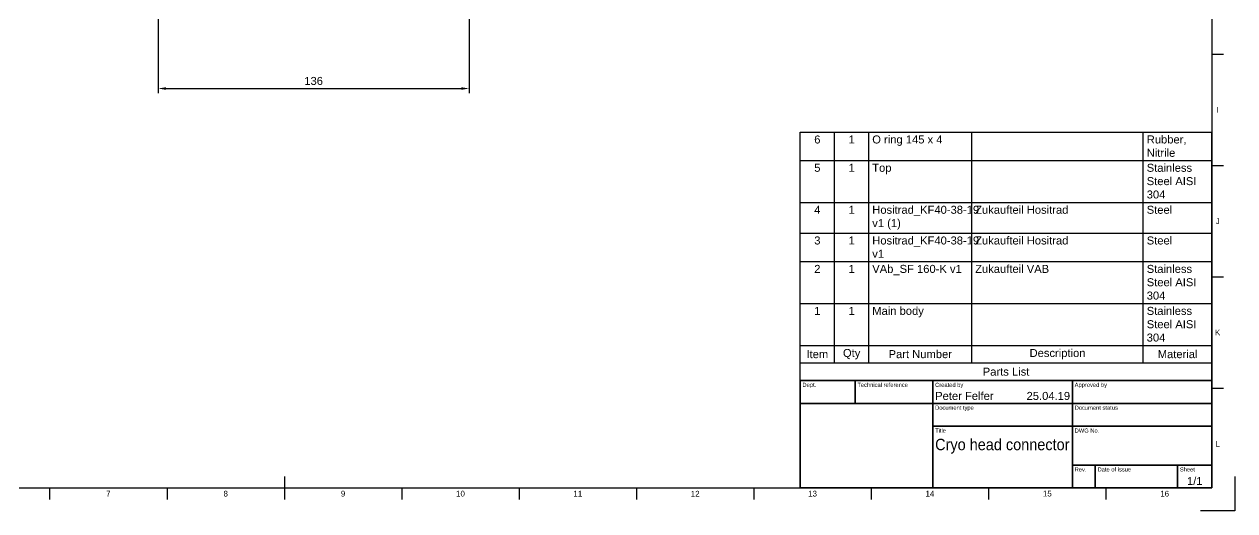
# Model space of a CAD drawing. Header units: millimetres. Extents: x 0 to 841, y 0 to 594.
# Drawn here: x 312 to 841, y 0 to 213 of the extents above; entities that cross this region are included whole.
import ezdxf
from ezdxf.enums import TextEntityAlignment as Align

# ---------------------------------------------------------------- set-up
doc = ezdxf.new("R2010")
doc.units = ezdxf.units.MM
doc.header["$LTSCALE"] = 0.75
for name, color, linetype, lineweight in [('Border', 7, 'Continuous', 25), ('FD_Dimensions', 7, 'Continuous', 25), ('Parts Lists', 7, 'Continuous', 25), ('TitleBlock', 7, 'Continuous', 35)]:
    doc.layers.add(name, color=color, linetype=linetype, lineweight=lineweight)
doc.styles.add('FusionTitle', font='')
doc.styles.get("Standard").update_dxf_attribs({"font": 'arial.ttf'})
doc.styles.get('FusionTitle').set_extended_font_data('Arial Unicode MS')
doc.dimstyles.new('Dim-ISO-25', dxfattribs={"dimtxt": 3.5, "dimasz": 3.5, "dimexe": 2, "dimexo": 2, "dimgap": 1.5, "dimtad": 1, "dimzin": 12, "dimdsep": 46, "dimtxsty": 'Standard', "dimcen": 0, "dimazin": 3, "dimtp": 0.1, "dimtm": 0.1, "dimtfac": 0.714, "dimtmove": 0, "dimatfit": 3, "dimfxl": 1, "dimtzin": 12, "dimarcsym": 0})

# ---------------------------------------------------------------- blocks, each defined once
blk = doc.blocks.new('ISO_TITLEBLOCK')
at = {"layer": 'TitleBlock'}
for p, q in [((0, 47), (-180, 47)), ((-180, 47), (-180, 0)), ((-156, 37), (-156, 47)), ((-122, 0), (-122, 47)), ((-61, 0), (-61, 47)), ((0, 0), (0, 47)), ((-180, 37), (0, 37)), ((-122, 27), (0, 27)), ((-61, 10), (0, 10)), ((-51, 0), (-51, 10)), ((-15, 0), (-15, 10)), ((-180, 0), (0, 0))]:
    blk.add_line(p, q, dxfattribs=at)
at = {"layer": 'TitleBlock', "style": 'FusionTitle'}
for s, p in [('Dept.', (-179, 46)), ('Technical reference', (-155, 46)), ('Created by', (-121, 46)), ('Approved by', (-60, 46)), ('Document type', (-121, 36)), ('Document status', (-60, 36)), ('Title', (-121, 26)), ('DWG No.', (-60, 26)), ('Rev.', (-60, 9)), ('Date of issue', (-50, 9)), ('Sheet', (-14, 9))]:
    blk.add_text(s, height=1.8, dxfattribs=at).set_placement(p, align=Align.TOP_LEFT)
for tag, p, height in [('DEPT', (-179, 38.5), 3.5), ('TECHNICAL_REFERENCE', (-155, 38.5), 3.5), ('CREATED_BY', (-121, 38.5), 3.5), ('APPROVED_BY', (-60, 38.5), 3.5), ('DOCUMENT_TYPE', (-121, 28.5), 3.5), ('DOCUMENT_STATUS', (-60, 28.5), 3.5), ('TITLE_1', (-121, 16.5), 5), ('TITLE_2', (-121, 9), 5), ('TITLE_3', (-121, 1.5), 5), ('DATE_OF_ISSUE', (-50, 1.5), 3.5)]:
    blk.add_attdef(tag, p, '', height=height, dxfattribs=at)
for tag, p in [('CREATED_DATE', (-62, 38.5)), ('APPROVED_DATE', (-1, 38.5))]:
    blk.add_attdef(tag, text='', height=3.5, dxfattribs=at).set_placement(p, align=Align.RIGHT)
for tag, height, p in [('DRAWING_NUMBER', 5, (-30.5, 16.6)), ('REV', 3.5, (-56, 3.1)), ('SHEET', 3.5, (-7.5, 3.1))]:
    blk.add_attdef(tag, text='', height=height, dxfattribs=at).set_placement(p, align=Align.MIDDLE)
blk = doc.blocks.new('*D48')
at = {"layer": 'Defpoints', "color": 0, "transparency": 16777216}
for p in [(370.290241, 260.183635), (506.290241, 260.183635), (506.290241, 184.704279)]:
    blk.add_point(p, dxfattribs=at)
at = {"layer": 'FD_Dimensions', "color": 0, "lineweight": -2, "transparency": 16777216}
for p, q in [((370.290241, 258.183635), (370.290241, 182.704279)), ((506.290241, 258.183635), (506.290241, 182.704279)), ((373.790241, 184.704279), (502.790241, 184.704279))]:
    blk.add_line(p, q, dxfattribs=at)
at = {"layer": 'FD_Dimensions', "color": 0, "transparency": 16777216}
for points in [[(373.790241, 185.287612), (373.790241, 184.120946), (370.290241, 184.704279)], [(502.790241, 185.287612), (502.790241, 184.120946), (506.290241, 184.704279)]]:
    blk.add_solid(points, dxfattribs=at)
at = {"layer": 'FD_Dimensions', "color": 0, "transparency": 16777216, "insert": (438.290241, 187.992478), "char_height": 3.5, "attachment_point": 5}
blk.add_mtext('136', dxfattribs=at)
blk = doc.blocks.new('ISO_A1_SHEET')
at = {"layer": 'Border'}
for p, q in [((831, 584), (831, 10)), ((831, 199.666667), (836, 199.666667)), ((831, 151), (836, 151)), ((831, 102.333334), (836, 102.333334)), ((831, 53.666667), (836, 53.666667)), ((425.5, 15), (425.5, 5)), ((841, 15), (841, 0)), ((20, 10), (831, 10)), ((322.875, 10), (322.875, 5)), ((374.1875, 10), (374.1875, 5)), ((476.8125, 10), (476.8125, 5)), ((528.125, 10), (528.125, 5)), ((579.4375, 10), (579.4375, 5)), ((630.75, 10), (630.75, 5)), ((682.0625, 10), (682.0625, 5)), ((733.375, 10), (733.375, 5)), ((784.6875, 10), (784.6875, 5)), ((841, 0), (826, 0))]:
    blk.add_line(p, q, dxfattribs=at)
at = {"layer": 'Border', "style": 'FusionTitle'}
for s, p in [('I', (833.5, 175.333334)), ('J', (833.5, 126.666667)), ('K', (833.5, 78)), ('L', (833.5, 29.333334)), ('7', (348.53125, 7.5)), ('8', (399.84375, 7.5)), ('9', (451.15625, 7.5)), ('10', (502.46875, 7.5)), ('11', (553.78125, 7.5)), ('12', (605.09375, 7.5)), ('13', (656.40625, 7.5)), ('14', (707.71875, 7.5)), ('15', (759.03125, 7.5)), ('16', (810.34375, 7.5))]:
    blk.add_text(s, height=2.5, dxfattribs=at).set_placement(p, align=Align.MIDDLE)
blk = doc.blocks.new('*T39')
at = {"layer": 'Parts Lists', "color": 0, "linetype": 'ByBlock', "lineweight": -2, "transparency": 16777216}
for p, q in [((0, 108.669281), (180, 108.669281)), ((0, 0), (0, 108.669281)), ((15, 7.666667), (15, 108.669281)), ((30, 7.666667), (30, 108.669281)), ((75, 7.666667), (75, 108.669281)), ((150, 7.666667), (150, 108.669281)), ((180, 0), (180, 108.669281)), ((0, 96.278649), (180, 96.278649)), ((0, 77.916212), (180, 77.916212)), ((0, 64.479877), (180, 64.479877)), ((0, 52.058208), (180, 52.058208)), ((0, 33.695771), (180, 33.695771)), ((0, 15.333333), (180, 15.333333)), ((0, 7.666667), (180, 7.666667)), ((0, 0), (180, 0))]:
    blk.add_line(p, q, dxfattribs=at)
at = {"layer": 'Parts Lists', "color": 0, "transparency": 16777216, "char_height": 3.5}
for s, insert, width, attachment_point in [('6', (7.5, 107.169281), 12, 2), ('1', (22.5, 107.169281), 12, 2), ('O ring 145 x 4', (31.5, 107.169281), 42, 1), ('Rubber, Nitrile', (151.5, 107.169281), 27, 1), ('5', (7.5, 94.778649), 12, 2), ('1', (22.5, 94.778649), 12, 2), ('Top', (31.5, 94.778649), 42, 1), ('Stainless Steel AISI 304', (151.5, 94.778649), 27, 1), ('4', (7.5, 76.416212), 12, 2), ('1', (22.5, 76.416212), 12, 2), ('Hositrad_KF40-38-19 v1 (1)', (31.5, 76.416212), 42, 1), ('Zukaufteil Hositrad', (76.5, 76.416212), 72, 1), ('Steel', (151.5, 76.416212), 27, 1), ('3', (7.5, 62.979877), 12, 2), ('1', (22.5, 62.979877), 12, 2), ('Hositrad_KF40-38-19 v1', (31.5, 62.979877), 42, 1), ('Zukaufteil Hositrad', (76.5, 62.979877), 72, 1), ('Steel', (151.5, 62.979877), 27, 1), ('2', (7.5, 50.558208), 12, 2), ('1', (22.5, 50.558208), 12, 2), ('VAb_SF 160-K v1', (31.5, 50.558208), 42, 1), ('Zukaufteil VAB', (76.5, 50.558208), 72, 1), ('Stainless Steel AISI 304', (151.5, 50.558208), 27, 1), ('1', (7.5, 32.195771), 12, 2), ('1', (22.5, 32.195771), 12, 2), ('Main body', (31.5, 32.195771), 42, 1), ('Stainless Steel AISI 304', (151.5, 32.195771), 27, 1), ('Item', (7.5, 11.5), 12, 5), ('Qty', (22.5, 11.5), 12, 5), ('Part Number', (52.5, 11.5), 42, 5), ('Description', (112.5, 11.5), 72, 5), ('Material', (165, 11.5), 27, 5), ('Parts List', (90, 3.833333), 177, 5)]:
    blk.add_mtext(s, dxfattribs=dict(at, insert=insert, width=width, attachment_point=attachment_point))

msp = doc.modelspace()

# ---------------------------------------------------------------- block references
msp.add_blockref('*T39', (651, 57))
at = {"layer": 'Border'}
msp.add_blockref('ISO_A1_SHEET', (0, 0), dxfattribs=at)
at = {"layer": 'TitleBlock'}
ref = msp.add_blockref('ISO_TITLEBLOCK', (831, 10), dxfattribs=at)
ref.add_attrib('CREATED_DATE', '25.04.19', dxfattribs={"height": 3.5, "style": 'FusionTitle'}).set_placement((769, 48.5), align=Align.RIGHT)
ref.add_attrib('SHEET', '1/1', dxfattribs={"height": 3.5, "style": 'FusionTitle'}).set_placement((823.5, 13.1), align=Align.MIDDLE)
ref.add_attrib('TITLE_1', 'Cryo head connector', (710, 26.5), dxfattribs={"height": 5, "style": 'FusionTitle', "width": 0.905657})
ref.add_attrib('CREATED_BY', 'Peter Felfer', (710, 48.5), dxfattribs={"height": 3.5, "style": 'FusionTitle'})

# ---------------------------------------------------------------- dimensions: what is measured, and where the dimension line sits
at = {"layer": 'FD_Dimensions'}
dim = msp.add_aligned_dim(p1=(370.29, 260.184), p2=(506.29, 260.184), distance=-75.479, dimstyle='Dim-ISO-25', override={"dimlfac": 1}, dxfattribs=at)
dim.commit()
dim.dimension.update_dxf_attribs({"geometry": '*D48', "text_midpoint": (438.29, 187.992)})

doc.saveas('drawing.dxf')
